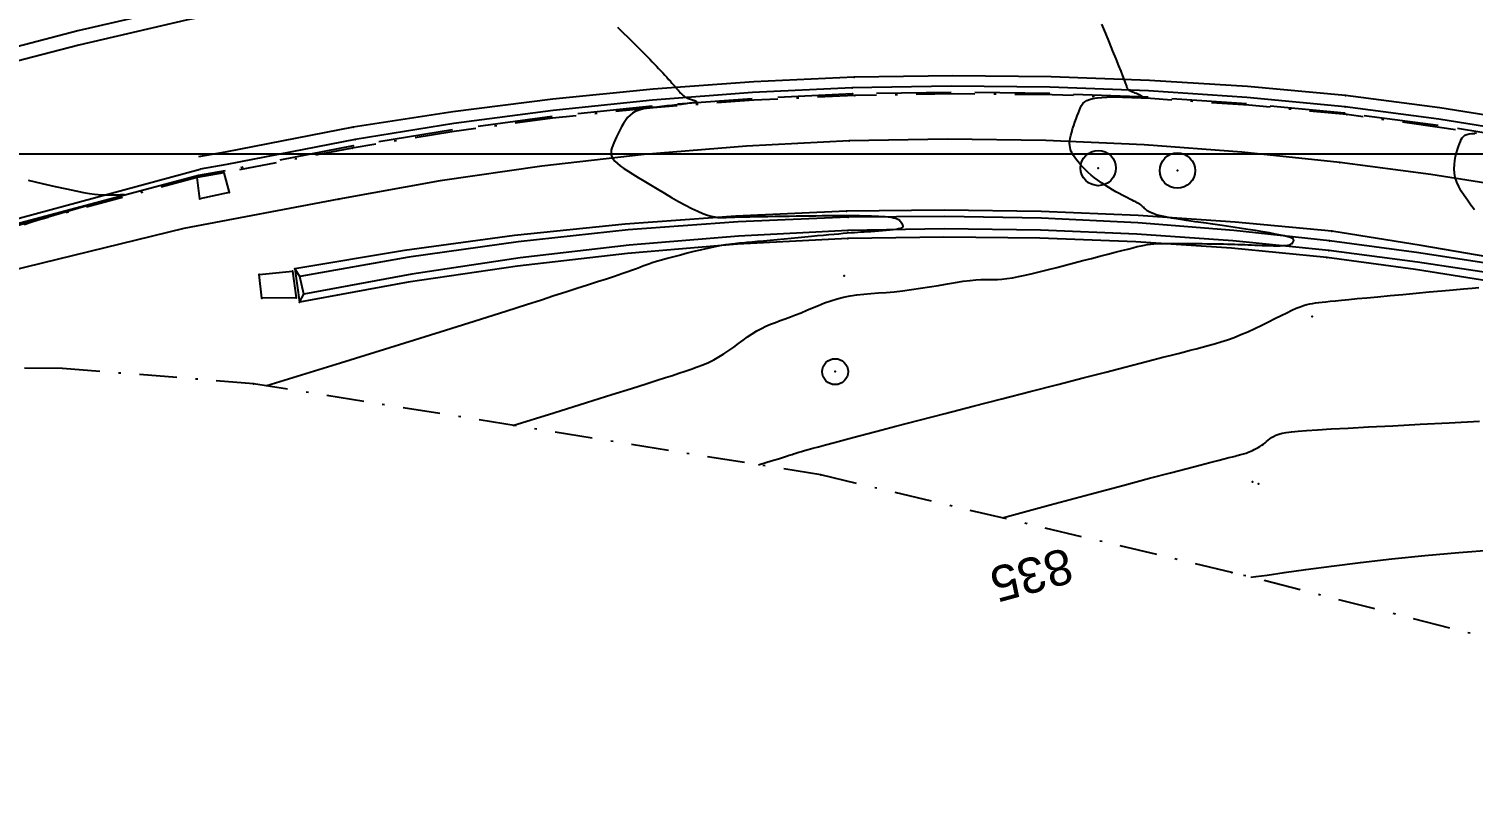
# Model space of a CAD drawing. Header units: metres. Extents: x 820373 to 834957, y 7564678 to 7566875.
# Drawn here: x 821429.3 to 821490.6, y 7564872.4 to 7564905.3 of the extents above; entities that cross this region are included whole.
import ezdxf
from ezdxf.enums import TextEntityAlignment as Align

# ---------------------------------------------------------------- set-up
doc = ezdxf.new("R2010")
doc.units = ezdxf.units.M
doc.linetypes.add('XREF_TOP$0$DASHDOT', pattern=[25.4, 12.7, -6.35, 0, -6.35])
for name, color, linetype in [('P-MALHA-IMPAR', 1, 'Continuous'), ('XREF_TOP$0$T-HD-VALETA_SARJETA', 132, 'Continuous'), ('XREF_TOP$0$T-HM-COTA', 252, 'Continuous'), ('XREF_TOP$0$T-HM-CURVA_INTERMEDIÁRIA', 252, 'Continuous'), ('XREF_TOP$0$T-HM-CURVA_MESTRA', 23, 'Continuous'), ('XREF_TOP$0$T-IU-BOCA_DE_LOBO', 23, 'Continuous'), ('XREF_TOP$0$T-IU-CAIXA', 23, 'Continuous'), ('XREF_TOP$0$T-SI-FAIXA', 23, 'Continuous'), ('XREF_TOP$0$T-SI-PLACA', 252, 'Continuous'), ('XREF_TOP$0$T-SV-CALÇAMENTO', 23, 'Continuous'), ('XREF_TOP$0$T-SV-GUIA', 23, 'XREF_TOP$0$DASHDOT'), ('XREF_TOP$0$T-SV-GUIA_PÉ', 23, 'XREF_TOP$0$DASHDOT'), ('XREF_TOP$0$T-SV-PÉ_GUIA', 23, 'XREF_TOP$0$DASHDOT'), ('XREF_TOP$0$T-SV-RUA_PAVIMENTADA', 23, 'Continuous')]:
    doc.layers.add(name, color=color, linetype=linetype)
doc.styles.add('XREF_TOP$0$ROMANS', font='arial.ttf', dxfattribs={"height": 1.5})

# ---------------------------------------------------------------- blocks, each defined once
blk = doc.blocks.new('MALHA-IMPAR')
at = {"layer": 'P-MALHA-IMPAR'}
blk.add_line((821240.21, 7564900), (821935.457, 7564900), dxfattribs=at)
blk = doc.blocks.new('XREF_TOP$0$PONTO')
at = {"layer": 'XREF_TOP$0$T-HM-COTA'}
blk.add_point((0, 0), dxfattribs=at)
blk = doc.blocks.new('XREF_TOP$0$PLACA 01')
blk.add_circle((0, 0), 0.75)
at = {"style": 'XREF_TOP$0$ROMANS'}
blk.add_attdef('PL', text='', height=1.5, dxfattribs=at).set_placement((1.5, 0), align=Align.MIDDLE_LEFT)
blk = doc.blocks.new('XREF_TOP')
at = {"layer": 'XREF_TOP$0$T-HD-VALETA_SARJETA'}
for points in [[(821485.16, 7564901.997, 833.569), (821480.99, 7564902.391, 833.304), (821476.809, 7564902.667, 833.05), (821472.622, 7564902.826, 832.807), (821468.432, 7564902.867, 832.574), (821464.234, 7564902.796, 832.351), (821459.996, 7564902.592, 832.138), (821455.758, 7564902.274, 831.934), (821451.531, 7564901.835, 831.742), (821447.317, 7564901.276, 831.561), (821443.12, 7564900.597, 831.39)], [(821524.625, 7564891.765, 836.162), (821520.753, 7564893.289, 835.898), (821516.84, 7564894.706, 835.634), (821512.89, 7564896.015, 835.37), (821508.906, 7564897.215, 835.107), (821504.89, 7564898.305, 834.89), (821500.986, 7564899.252, 834.588), (821497.058, 7564900.096, 834.333), (821493.109, 7564900.835, 834.078), (821489.142, 7564901.469, 833.824), (821485.16, 7564901.997, 833.569)], [(821443.12, 7564900.597, 831.39), (821437.682, 7564899.539, 831.144), (821436.542, 7564899.341, 831.111)], [(821424.397, 7564896.069, 830.774), (821436.542, 7564899.341, 831.111)], [(821484.6, 7564896.71, 833.494), (821480.495, 7564897.1, 833.219), (821476.379, 7564897.379, 832.959), (821472.257, 7564897.547, 832.716), (821468.131, 7564897.605, 832.488), (821463.992, 7564897.567, 832.274), (821459.291, 7564897.354, 832.055), (821454.586, 7564897.012, 831.854), (821449.893, 7564896.526, 831.673), (821445.217, 7564895.896, 831.514), (821440.561, 7564895.122, 831.375)], [(821484.504, 7564896.306, 833.098), (821480.434, 7564896.744, 832.829), (821476.353, 7564897.062, 832.574), (821472.263, 7564897.262, 832.332), (821468.168, 7564897.343, 832.104), (821464.062, 7564897.315, 831.888), (821459.387, 7564897.114, 831.661), (821454.711, 7564896.767, 831.45), (821450.048, 7564896.265, 831.257), (821445.403, 7564895.608, 831.081), (821440.783, 7564894.796, 830.924)], [(821484.465, 7564895.896, 833.11), (821480.398, 7564896.304, 832.832), (821476.319, 7564896.592, 832.569), (821472.233, 7564896.759, 832.321), (821468.142, 7564896.807, 832.089), (821464.04, 7564896.747, 831.869), (821459.402, 7564896.504, 831.642), (821454.763, 7564896.12, 831.433), (821450.138, 7564895.58, 831.244), (821445.533, 7564894.885, 831.074), (821440.953, 7564894.037, 830.924)], [(821522.726, 7564887.815, 836.027), (821518.911, 7564889.001, 835.769), (821515.077, 7564890.125, 835.511), (821511.225, 7564891.185, 835.252), (821507.356, 7564892.182, 834.994), (821503.471, 7564893.116, 834.747), (821499.72, 7564893.954, 834.488), (821495.957, 7564894.732, 834.239), (821492.182, 7564895.451, 833.991), (821488.396, 7564896.11, 833.742), (821484.6, 7564896.71, 833.494)], [(821484.389, 7564895.597, 833.489), (821480.336, 7564895.987, 833.215), (821476.272, 7564896.261, 832.957), (821472.201, 7564896.419, 832.713), (821468.126, 7564896.461, 832.484), (821464.04, 7564896.4, 832.268), (821459.365, 7564896.156, 832.043), (821454.688, 7564895.773, 831.836), (821450.025, 7564895.235, 831.648), (821445.381, 7564894.545, 831.481), (821440.762, 7564893.702, 831.333)], [(821522.524, 7564887.56, 835.662), (821518.725, 7564888.808, 835.4), (821514.9, 7564889.977, 835.137), (821511.052, 7564891.066, 834.875), (821507.182, 7564892.075, 834.612), (821503.292, 7564893.003, 834.351), (821499.562, 7564893.813, 834.1), (821495.817, 7564894.548, 833.849), (821492.058, 7564895.209, 833.599), (821488.286, 7564895.795, 833.348), (821484.504, 7564896.306, 833.098)], [(821521.894, 7564886.889, 835.99), (821518.172, 7564888.125, 835.736), (821514.424, 7564889.283, 835.481), (821510.653, 7564890.362, 835.227), (821506.861, 7564891.362, 834.973), (821503.048, 7564892.282, 834.725), (821499.345, 7564893.096, 834.472), (821495.625, 7564893.834, 834.227), (821491.892, 7564894.498, 833.981), (821488.146, 7564895.085, 833.735), (821484.389, 7564895.597, 833.489)], [(821522.361, 7564887.148, 835.644), (821518.577, 7564888.418, 835.384), (821514.767, 7564889.604, 835.125), (821510.931, 7564890.705, 834.865), (821507.071, 7564891.721, 834.606), (821503.19, 7564892.652, 834.359), (821499.474, 7564893.458, 834.099), (821495.742, 7564894.186, 833.852), (821491.995, 7564894.835, 833.605), (821488.236, 7564895.405, 833.357), (821484.465, 7564895.896, 833.11)]]:
    blk.add_polyline3d(points, dxfattribs=at)
blk.add_polyline3d([(821440.762, 7564893.702, 831.333), (821440.953, 7564894.037, 830.924), (821440.783, 7564894.796, 830.924), (821440.561, 7564895.122, 831.375)], close=True, dxfattribs=at)
at = {"layer": 'XREF_TOP$0$T-HM-CURVA_INTERMEDIÁRIA', "flags": 128}
for points in [[(821429.242, 7564898.877), (821429.841, 7564898.737), (821430.39, 7564898.611), (821430.87, 7564898.505), (821431.269, 7564898.423), (821431.591, 7564898.361), (821431.849, 7564898.317), (821432.051, 7564898.288), (821432.209, 7564898.271), (821432.332, 7564898.262), (821432.431, 7564898.259), (821432.518, 7564898.259), (821432.599, 7564898.258), (821432.678, 7564898.258), (821432.755, 7564898.257), (821432.83, 7564898.256), (821432.902, 7564898.256), (821432.974, 7564898.257), (821433.044, 7564898.259), (821433.113, 7564898.262), (821433.18, 7564898.266), (821433.241, 7564898.271), (821433.289, 7564898.273), (821433.319, 7564898.272), (821433.324, 7564898.265), (821433.298, 7564898.251), (821433.236, 7564898.227), (821433.131, 7564898.193), (821432.98, 7564898.146), (821432.785, 7564898.089), (821432.553, 7564898.021), (821432.288, 7564897.944), (821431.996, 7564897.861), (821431.683, 7564897.772), (821431.354, 7564897.679), (821431.014, 7564897.583), (821430.669, 7564897.485), (821430.325, 7564897.386), (821429.986, 7564897.287), (821429.66, 7564897.188), (821429.351, 7564897.089), (821429.065, 7564896.99)], [(821454.269, 7564905.375), (821454.498, 7564905.148), (821454.714, 7564904.932), (821454.914, 7564904.732), (821455.095, 7564904.551), (821455.255, 7564904.39), (821455.396, 7564904.248), (821455.521, 7564904.122), (821455.633, 7564904.009), (821455.734, 7564903.906), (821455.828, 7564903.808), (821455.917, 7564903.715), (821456.005, 7564903.622), (821456.094, 7564903.527), (821456.183, 7564903.431), (821456.271, 7564903.335), (821456.355, 7564903.243), (821456.435, 7564903.155), (821456.509, 7564903.073), (821456.575, 7564902.998), (821456.633, 7564902.934), (821456.68, 7564902.88), (821456.718, 7564902.836), (821456.75, 7564902.8), (821456.776, 7564902.769), (821456.798, 7564902.743), (821456.819, 7564902.719), (821456.84, 7564902.694), (821456.862, 7564902.669), (821456.888, 7564902.64), (821456.916, 7564902.609), (821456.947, 7564902.576), (821456.981, 7564902.542), (821457.016, 7564902.508), (821457.052, 7564902.476), (821457.09, 7564902.446), (821457.128, 7564902.418), (821457.166, 7564902.395), (821457.204, 7564902.374), (821457.243, 7564902.357), (821457.283, 7564902.341), (821457.323, 7564902.328), (821457.365, 7564902.315), (821457.409, 7564902.303), (821457.454, 7564902.29), (821457.5, 7564902.277), (821457.544, 7564902.264), (821457.578, 7564902.249), (821457.599, 7564902.234), (821457.602, 7564902.217), (821457.58, 7564902.2), (821457.529, 7564902.181), (821457.443, 7564902.161), (821457.32, 7564902.14), (821457.164, 7564902.119), (821456.983, 7564902.096), (821456.783, 7564902.073), (821456.571, 7564902.05), (821456.356, 7564902.027), (821456.142, 7564902.005), (821455.939, 7564901.983), (821455.751, 7564901.962), (821455.578, 7564901.94), (821455.419, 7564901.914), (821455.274, 7564901.882), (821455.14, 7564901.84), (821455.016, 7564901.787), (821454.902, 7564901.719), (821454.796, 7564901.635), (821454.696, 7564901.533), (821454.602, 7564901.415), (821454.515, 7564901.285), (821454.434, 7564901.147), (821454.358, 7564901.005), (821454.288, 7564900.862), (821454.223, 7564900.722), (821454.164, 7564900.589), (821454.109, 7564900.467), (821454.062, 7564900.353), (821454.025, 7564900.246), (821454.001, 7564900.146), (821453.991, 7564900.05), (821454, 7564899.958), (821454.028, 7564899.866), (821454.08, 7564899.775), (821454.156, 7564899.682), (821454.258, 7564899.585), (821454.384, 7564899.484), (821454.536, 7564899.376), (821454.712, 7564899.26), (821454.914, 7564899.134), (821455.139, 7564898.996), (821455.39, 7564898.845), (821455.663, 7564898.681), (821455.954, 7564898.506), (821456.255, 7564898.328), (821456.56, 7564898.15), (821456.861, 7564897.979), (821457.152, 7564897.82), (821457.425, 7564897.678), (821457.674, 7564897.558), (821457.893, 7564897.465), (821458.083, 7564897.396), (821458.248, 7564897.348), (821458.391, 7564897.317), (821458.515, 7564897.301), (821458.623, 7564897.294), (821458.718, 7564897.294), (821458.803, 7564897.297), (821458.881, 7564897.301), (821458.958, 7564897.304), (821459.038, 7564897.308), (821459.127, 7564897.311), (821459.23, 7564897.314), (821459.351, 7564897.317), (821459.497, 7564897.321), (821459.671, 7564897.324), (821459.879, 7564897.329), (821460.115, 7564897.333), (821460.376, 7564897.338), (821460.654, 7564897.343), (821460.946, 7564897.347), (821461.246, 7564897.352), (821461.548, 7564897.357), (821461.847, 7564897.361), (821462.139, 7564897.365), (821462.421, 7564897.369), (821462.691, 7564897.372), (821462.949, 7564897.375), (821463.193, 7564897.377), (821463.42, 7564897.379), (821463.63, 7564897.38), (821463.82, 7564897.381), (821463.991, 7564897.381), (821464.145, 7564897.38), (821464.285, 7564897.379), (821464.416, 7564897.377), (821464.541, 7564897.375), (821464.664, 7564897.372), (821464.789, 7564897.369), (821464.919, 7564897.366), (821465.057, 7564897.362), (821465.201, 7564897.357), (821465.347, 7564897.351), (821465.492, 7564897.343), (821465.631, 7564897.334), (821465.763, 7564897.321), (821465.882, 7564897.306), (821465.986, 7564897.286), (821466.071, 7564897.263), (821466.141, 7564897.237), (821466.195, 7564897.208), (821466.238, 7564897.176), (821466.272, 7564897.143), (821466.298, 7564897.109), (821466.319, 7564897.074), (821466.338, 7564897.04), (821466.356, 7564897.006), (821466.371, 7564896.973), (821466.379, 7564896.941), (821466.377, 7564896.911), (821466.361, 7564896.883), (821466.328, 7564896.856), (821466.275, 7564896.831), (821466.199, 7564896.808), (821466.097, 7564896.788), (821465.973, 7564896.769), (821465.831, 7564896.753), (821465.677, 7564896.738), (821465.515, 7564896.725), (821465.349, 7564896.714), (821465.186, 7564896.703), (821465.028, 7564896.693), (821464.88, 7564896.684), (821464.739, 7564896.676), (821464.603, 7564896.667), (821464.467, 7564896.658), (821464.327, 7564896.648), (821464.181, 7564896.637), (821464.024, 7564896.625), (821463.854, 7564896.611), (821463.667, 7564896.594), (821463.463, 7564896.576), (821463.243, 7564896.556), (821463.009, 7564896.535), (821462.76, 7564896.512), (821462.498, 7564896.487), (821462.223, 7564896.461), (821461.937, 7564896.434), (821461.64, 7564896.406), (821461.339, 7564896.378), (821461.039, 7564896.35), (821460.746, 7564896.322), (821460.465, 7564896.296), (821460.204, 7564896.271), (821459.967, 7564896.249), (821459.761, 7564896.229), (821459.591, 7564896.212), (821459.451, 7564896.199), (821459.339, 7564896.187), (821459.247, 7564896.178), (821459.171, 7564896.169), (821459.106, 7564896.162), (821459.046, 7564896.155), (821458.987, 7564896.148), (821458.923, 7564896.14), (821458.85, 7564896.13), (821458.765, 7564896.118), (821458.663, 7564896.101), (821458.54, 7564896.078), (821458.394, 7564896.049), (821458.219, 7564896.012), (821458.013, 7564895.966), (821457.773, 7564895.909), (821457.507, 7564895.845), (821457.225, 7564895.775), (821456.937, 7564895.702), (821456.652, 7564895.628), (821456.38, 7564895.555), (821456.131, 7564895.486), (821455.914, 7564895.423), (821455.737, 7564895.368), (821455.59, 7564895.319), (821455.462, 7564895.272), (821455.342, 7564895.226), (821455.217, 7564895.176), (821455.077, 7564895.122), (821454.908, 7564895.059), (821454.701, 7564894.984), (821454.445, 7564894.897), (821454.142, 7564894.796), (821453.796, 7564894.683), (821453.411, 7564894.558), (821452.992, 7564894.423), (821452.542, 7564894.279), (821452.066, 7564894.126), (821451.567, 7564893.965), (821451.035, 7564893.793), (821450.396, 7564893.587), (821449.562, 7564893.32), (821448.445, 7564892.967), (821446.956, 7564892.501), (821445.008, 7564891.894), (821442.51, 7564891.12), (821439.377, 7564890.152)], [(821449.814, 7564888.475), (821451.557, 7564889.013), (821452.946, 7564889.443), (821454.03, 7564889.781), (821454.858, 7564890.04), (821455.479, 7564890.237), (821455.943, 7564890.385), (821456.298, 7564890.499), (821456.594, 7564890.595), (821456.872, 7564890.685), (821457.14, 7564890.773), (821457.399, 7564890.862), (821457.649, 7564890.952), (821457.891, 7564891.047), (821458.125, 7564891.148), (821458.352, 7564891.258), (821458.572, 7564891.378), (821458.785, 7564891.51), (821458.994, 7564891.65), (821459.198, 7564891.796), (821459.398, 7564891.944), (821459.595, 7564892.09), (821459.79, 7564892.231), (821459.984, 7564892.364), (821460.178, 7564892.484), (821460.373, 7564892.589), (821460.569, 7564892.682), (821460.767, 7564892.766), (821460.969, 7564892.844), (821461.175, 7564892.919), (821461.387, 7564892.994), (821461.604, 7564893.073), (821461.828, 7564893.159), (821462.06, 7564893.254), (821462.299, 7564893.356), (821462.546, 7564893.461), (821462.798, 7564893.566), (821463.057, 7564893.667), (821463.322, 7564893.762), (821463.592, 7564893.847), (821463.867, 7564893.917), (821464.146, 7564893.972), (821464.432, 7564894.013), (821464.726, 7564894.045), (821465.029, 7564894.071), (821465.344, 7564894.094), (821465.671, 7564894.118), (821466.013, 7564894.147), (821466.371, 7564894.184), (821466.746, 7564894.233), (821467.131, 7564894.289), (821467.519, 7564894.352), (821467.902, 7564894.416), (821468.273, 7564894.478), (821468.624, 7564894.536), (821468.947, 7564894.586), (821469.235, 7564894.623), (821469.483, 7564894.647), (821469.698, 7564894.659), (821469.888, 7564894.664), (821470.063, 7564894.665), (821470.232, 7564894.665), (821470.404, 7564894.67), (821470.589, 7564894.681), (821470.795, 7564894.703), (821471.031, 7564894.74), (821471.294, 7564894.789), (821471.582, 7564894.85), (821471.891, 7564894.921), (821472.22, 7564895), (821472.563, 7564895.086), (821472.919, 7564895.177), (821473.284, 7564895.271), (821473.655, 7564895.367), (821474.027, 7564895.463), (821474.392, 7564895.557), (821474.747, 7564895.649), (821475.085, 7564895.737), (821475.4, 7564895.818), (821475.687, 7564895.892), (821475.939, 7564895.957), (821476.154, 7564896.012), (821476.337, 7564896.058), (821476.495, 7564896.095), (821476.637, 7564896.125), (821476.77, 7564896.148), (821476.903, 7564896.165), (821477.042, 7564896.178), (821477.197, 7564896.186), (821477.372, 7564896.193), (821477.566, 7564896.196), (821477.774, 7564896.198), (821477.992, 7564896.198), (821478.217, 7564896.197), (821478.443, 7564896.195), (821478.668, 7564896.192), (821478.886, 7564896.189), (821479.094, 7564896.186), (821479.293, 7564896.183), (821479.482, 7564896.18), (821479.663, 7564896.176), (821479.836, 7564896.173), (821480.003, 7564896.17), (821480.162, 7564896.166), (821480.316, 7564896.162), (821480.465, 7564896.158), (821480.611, 7564896.153), (821480.754, 7564896.148), (821480.896, 7564896.143), (821481.038, 7564896.138), (821481.183, 7564896.132), (821481.331, 7564896.126), (821481.483, 7564896.119), (821481.641, 7564896.112), (821481.802, 7564896.106), (821481.962, 7564896.1), (821482.118, 7564896.096), (821482.267, 7564896.095), (821482.406, 7564896.096), (821482.531, 7564896.101), (821482.639, 7564896.11), (821482.727, 7564896.123), (821482.798, 7564896.141), (821482.852, 7564896.162), (821482.894, 7564896.186), (821482.924, 7564896.211), (821482.946, 7564896.238), (821482.962, 7564896.265), (821482.973, 7564896.291), (821482.982, 7564896.316), (821482.984, 7564896.34), (821482.975, 7564896.364), (821482.949, 7564896.389), (821482.903, 7564896.416), (821482.83, 7564896.444), (821482.727, 7564896.476), (821482.588, 7564896.511), (821482.411, 7564896.55), (821482.196, 7564896.593), (821481.947, 7564896.64), (821481.668, 7564896.688), (821481.362, 7564896.739), (821481.032, 7564896.792), (821480.682, 7564896.846), (821480.315, 7564896.9), (821479.934, 7564896.954), (821479.548, 7564897.008), (821479.163, 7564897.062), (821478.788, 7564897.115), (821478.429, 7564897.168), (821478.096, 7564897.22), (821477.794, 7564897.27), (821477.533, 7564897.319), (821477.317, 7564897.367), (821477.143, 7564897.413), (821477.005, 7564897.458), (821476.898, 7564897.501), (821476.817, 7564897.543), (821476.755, 7564897.583), (821476.707, 7564897.622), (821476.667, 7564897.658), (821476.63, 7564897.694), (821476.595, 7564897.728), (821476.56, 7564897.761), (821476.523, 7564897.793), (821476.483, 7564897.825), (821476.439, 7564897.857), (821476.39, 7564897.89), (821476.333, 7564897.923), (821476.269, 7564897.958), (821476.195, 7564897.994), (821476.113, 7564898.034), (821476.022, 7564898.078), (821475.922, 7564898.126), (821475.813, 7564898.181), (821475.693, 7564898.242), (821475.564, 7564898.311), (821475.425, 7564898.389), (821475.279, 7564898.474), (821475.127, 7564898.566), (821474.973, 7564898.664), (821474.819, 7564898.767), (821474.668, 7564898.873), (821474.522, 7564898.982), (821474.383, 7564899.092), (821474.255, 7564899.204), (821474.136, 7564899.315), (821474.027, 7564899.425), (821473.929, 7564899.533), (821473.839, 7564899.639), (821473.76, 7564899.741), (821473.69, 7564899.839), (821473.629, 7564899.931), (821473.578, 7564900.018), (821473.535, 7564900.101), (821473.503, 7564900.183), (821473.48, 7564900.266), (821473.467, 7564900.353), (821473.463, 7564900.445), (821473.47, 7564900.545), (821473.487, 7564900.656), (821473.514, 7564900.779), (821473.55, 7564900.912), (821473.592, 7564901.051), (821473.639, 7564901.193), (821473.689, 7564901.336), (821473.74, 7564901.477), (821473.79, 7564901.612), (821473.837, 7564901.738), (821473.881, 7564901.852), (821473.924, 7564901.955), (821473.973, 7564902.046), (821474.031, 7564902.127), (821474.103, 7564902.196), (821474.195, 7564902.255), (821474.31, 7564902.304), (821474.454, 7564902.343), (821474.629, 7564902.372), (821474.829, 7564902.393), (821475.046, 7564902.407), (821475.272, 7564902.414), (821475.497, 7564902.418), (821475.715, 7564902.418), (821475.915, 7564902.416), (821476.091, 7564902.413), (821476.236, 7564902.41), (821476.349, 7564902.409), (821476.435, 7564902.409), (821476.495, 7564902.411), (821476.533, 7564902.415), (821476.549, 7564902.422), (821476.548, 7564902.431), (821476.532, 7564902.445), (821476.502, 7564902.461), (821476.463, 7564902.481), (821476.415, 7564902.503), (821476.363, 7564902.527), (821476.307, 7564902.55), (821476.252, 7564902.574), (821476.198, 7564902.596), (821476.15, 7564902.616), (821476.108, 7564902.633), (821476.073, 7564902.647), (821476.044, 7564902.66), (821476.02, 7564902.671), (821476, 7564902.68), (821475.984, 7564902.689), (821475.971, 7564902.698), (821475.96, 7564902.707), (821475.951, 7564902.717), (821475.943, 7564902.728), (821475.936, 7564902.74), (821475.929, 7564902.755), (821475.922, 7564902.771), (821475.914, 7564902.791), (821475.907, 7564902.814), (821475.898, 7564902.84), (821475.887, 7564902.871), (821475.872, 7564902.913), (821475.851, 7564902.972), (821475.82, 7564903.053), (821475.778, 7564903.164), (821475.721, 7564903.311), (821475.646, 7564903.499), (821475.552, 7564903.736), (821475.437, 7564904.025), (821475.302, 7564904.357), (821475.154, 7564904.721), (821474.995, 7564905.105), (821474.829, 7564905.498)], [(821460.251, 7564886.797), (821460.603, 7564886.906), (821460.884, 7564886.993), (821461.103, 7564887.061), (821461.27, 7564887.114), (821461.395, 7564887.153), (821461.489, 7564887.183), (821461.561, 7564887.206), (821461.62, 7564887.226), (821461.677, 7564887.244), (821461.736, 7564887.262), (821461.801, 7564887.283), (821461.877, 7564887.306), (821461.967, 7564887.332), (821462.076, 7564887.364), (821462.207, 7564887.402), (821462.366, 7564887.447), (821462.558, 7564887.502), (821462.797, 7564887.568), (821463.097, 7564887.651), (821463.476, 7564887.753), (821463.948, 7564887.88), (821464.529, 7564888.034), (821465.235, 7564888.219), (821466.08, 7564888.44), (821467.072, 7564888.697), (821468.179, 7564888.983), (821469.362, 7564889.288), (821470.579, 7564889.602), (821471.792, 7564889.914), (821472.959, 7564890.214), (821474.042, 7564890.492), (821474.999, 7564890.737), (821475.801, 7564890.944), (821476.458, 7564891.113), (821476.994, 7564891.25), (821477.428, 7564891.362), (821477.783, 7564891.453), (821478.079, 7564891.529), (821478.34, 7564891.596), (821478.584, 7564891.658), (821478.832, 7564891.721), (821479.086, 7564891.786), (821479.346, 7564891.856), (821479.613, 7564891.932), (821479.885, 7564892.015), (821480.163, 7564892.107), (821480.447, 7564892.209), (821480.737, 7564892.323), (821481.031, 7564892.45), (821481.327, 7564892.585), (821481.621, 7564892.726), (821481.907, 7564892.867), (821482.182, 7564893.005), (821482.441, 7564893.136), (821482.681, 7564893.255), (821482.896, 7564893.358), (821483.085, 7564893.442), (821483.251, 7564893.508), (821483.398, 7564893.56), (821483.533, 7564893.599), (821483.659, 7564893.629), (821483.782, 7564893.651), (821483.907, 7564893.669), (821484.039, 7564893.686), (821484.183, 7564893.702), (821484.345, 7564893.72), (821484.533, 7564893.74), (821484.752, 7564893.763), (821485.01, 7564893.788), (821485.312, 7564893.818), (821485.666, 7564893.852), (821486.078, 7564893.89), (821486.55, 7564893.935), (821487.069, 7564893.983), (821487.618, 7564894.033), (821488.179, 7564894.084), (821488.734, 7564894.135), (821489.266, 7564894.183), (821489.756, 7564894.226), (821490.189, 7564894.264), (821490.55, 7564894.295), (821490.844, 7564894.319)], [(821490.661, 7564897.615), (821490.503, 7564897.821), (821490.353, 7564898.023), (821490.215, 7564898.221), (821490.092, 7564898.416), (821489.986, 7564898.608), (821489.901, 7564898.799), (821489.841, 7564898.988), (821489.805, 7564899.175), (821489.793, 7564899.36), (821489.8, 7564899.54), (821489.822, 7564899.713), (821489.855, 7564899.879), (821489.895, 7564900.034), (821489.937, 7564900.177), (821489.979, 7564900.307), (821490.018, 7564900.421), (821490.054, 7564900.52), (821490.092, 7564900.606), (821490.135, 7564900.677), (821490.187, 7564900.736), (821490.25, 7564900.782), (821490.328, 7564900.816), (821490.424, 7564900.839), (821490.541, 7564900.852), (821490.675, 7564900.855)], [(821481.159, 7564882.03), (821481.373, 7564882.055), (821481.855, 7564882.123), (821482.572, 7564882.225), (821483.491, 7564882.353), (821484.581, 7564882.498), (821485.808, 7564882.652), (821487.14, 7564882.805), (821488.544, 7564882.95), (821489.99, 7564883.079), (821491.451, 7564883.191)]]:
    blk.add_lwpolyline(points, dxfattribs=at)
at = {"layer": 'XREF_TOP$0$T-HM-CURVA_MESTRA', "flags": 128}
blk.add_lwpolyline([(821470.612, 7564884.544), (821472.644, 7564885.097), (821474.338, 7564885.555), (821475.728, 7564885.928), (821476.853, 7564886.228), (821477.748, 7564886.464), (821478.449, 7564886.648), (821478.995, 7564886.789), (821479.421, 7564886.899), (821479.759, 7564886.985), (821480.024, 7564887.054), (821480.227, 7564887.106), (821480.379, 7564887.145), (821480.49, 7564887.173), (821480.57, 7564887.194), (821480.631, 7564887.209), (821480.682, 7564887.222), (821480.733, 7564887.235), (821480.785, 7564887.249), (821480.84, 7564887.264), (821480.897, 7564887.281), (821480.956, 7564887.3), (821481.019, 7564887.322), (821481.085, 7564887.347), (821481.155, 7564887.376), (821481.229, 7564887.41), (821481.306, 7564887.447), (821481.384, 7564887.488), (821481.463, 7564887.533), (821481.542, 7564887.58), (821481.619, 7564887.63), (821481.693, 7564887.682), (821481.764, 7564887.736), (821481.83, 7564887.791), (821481.895, 7564887.846), (821481.963, 7564887.902), (821482.038, 7564887.956), (821482.124, 7564888.007), (821482.225, 7564888.056), (821482.345, 7564888.101), (821482.488, 7564888.14), (821482.661, 7564888.174), (821482.88, 7564888.205), (821483.161, 7564888.233), (821483.525, 7564888.26), (821483.987, 7564888.29), (821484.568, 7564888.323), (821485.284, 7564888.361), (821486.154, 7564888.406), (821487.185, 7564888.46), (821488.343, 7564888.522), (821489.583, 7564888.588), (821490.861, 7564888.658)], dxfattribs=at)
at = {"layer": 'XREF_TOP$0$T-IU-BOCA_DE_LOBO'}
blk.add_polyline3d([(821437.555, 7564899.184, 831.261), (821437.769, 7564898.36, 831.298), (821436.528, 7564898.082, 831.265), (821436.415, 7564898.986, 831.228)], dxfattribs=at)
at = {"layer": 'XREF_TOP$0$T-IU-CAIXA'}
blk.add_polyline3d([(821440.623, 7564893.884, 831.356), (821439.159, 7564893.866, 831.451), (821439.044, 7564894.873, 831.413), (821440.469, 7564895.023, 831.355)], close=True, dxfattribs=at)
blk.add_circle((821463.506, 7564890.753, 833.708), 0.55, dxfattribs=at)
at = {"layer": 'XREF_TOP$0$T-SI-FAIXA'}
for points in [[(821445.16, 7564907.438, 831.754), (821440.545, 7564906.614, 831.604), (821435.952, 7564905.671, 831.461), (821431.386, 7564904.608, 831.325), (821426.848, 7564903.426, 831.196), (821422.34, 7564902.128, 831.074), (821417.975, 7564900.744, 830.962), (821413.643, 7564899.25, 830.856), (821409.35, 7564897.646, 830.757), (821405.1, 7564895.934, 830.665), (821400.895, 7564894.114, 830.58)], [(821579.515, 7564872.404, 839.313), (821563.374, 7564878.318, 838.443), (821543.592, 7564885.505, 837.211), (821524.726, 7564892.313, 836.186), (821520.863, 7564893.818, 835.916), (821516.96, 7564895.219, 835.648), (821513.021, 7564896.513, 835.381), (821509.048, 7564897.7, 835.115), (821505.043, 7564898.78, 834.851), (821501.113, 7564899.728, 834.595), (821497.157, 7564900.572, 834.34), (821493.181, 7564901.311, 834.086), (821489.187, 7564901.945, 833.833), (821485.177, 7564902.474, 833.582), (821481.019, 7564902.849, 833.316), (821476.853, 7564903.114, 833.062), (821472.68, 7564903.266, 832.819), (821468.503, 7564903.307, 832.588), (821464.319, 7564903.244, 832.367), (821460.052, 7564903.048, 832.155), (821455.783, 7564902.743, 831.955), (821451.524, 7564902.321, 831.766), (821447.277, 7564901.783, 831.59), (821443.046, 7564901.128, 831.426)], [(821443.046, 7564901.128, 831.426), (821437.608, 7564900.07, 831.18), (821436.468, 7564899.872, 831.147)]]:
    blk.add_polyline3d(points, dxfattribs=at)
at = {"layer": 'XREF_TOP$0$T-SV-CALÇAMENTO'}
for points in [[(821484.93, 7564899.634, 833.704), (821480.782, 7564900.07, 833.441), (821476.622, 7564900.378, 833.188), (821472.454, 7564900.559, 832.947), (821468.282, 7564900.613, 832.716), (821464.102, 7564900.545, 832.495), (821459.747, 7564900.325, 832.277), (821455.394, 7564899.972, 832.071), (821451.053, 7564899.479, 831.876), (821446.73, 7564898.848, 831.694), (821442.429, 7564898.079, 831.523)], [(821523.419, 7564889.84, 836.23), (821519.628, 7564891.29, 835.973), (821515.8, 7564892.64, 835.715), (821511.938, 7564893.889, 835.458), (821508.045, 7564895.035, 835.2), (821504.122, 7564896.078, 834.965), (821500.322, 7564896.984, 834.695), (821496.501, 7564897.793, 834.447), (821492.66, 7564898.504, 834.2), (821488.802, 7564899.118, 833.952), (821484.93, 7564899.634, 833.704)], [(821442.429, 7564898.079, 831.523), (821435.851, 7564896.823, 831.244)], [(821435.851, 7564896.823, 831.244), (821423.753, 7564893.876, 830.912), (821416.774, 7564890.994, 830.741), (821416.07, 7564892.424, 830.695)]]:
    blk.add_polyline3d(points, dxfattribs=at)
at = {"layer": 'XREF_TOP$0$T-SV-GUIA', "ltscale": 0.125}
for p, q in [((821460.059, 7564902.272, 832.251), (821455.773, 7564901.95, 832.047)), ((821464.344, 7564902.477, 832.465), (821460.059, 7564902.272, 832.251)), ((821468.535, 7564902.544, 832.687), (821464.344, 7564902.477, 832.465)), ((821472.719, 7564902.5, 832.92), (821468.535, 7564902.544, 832.687)), ((821476.899, 7564902.338, 833.163), (821472.719, 7564902.5, 832.92)), ((821481.072, 7564902.058, 833.418), (821476.899, 7564902.338, 833.163)), ((821455.773, 7564901.95, 832.047), (821451.498, 7564901.504, 831.855)), ((821485.235, 7564901.661, 833.684), (821481.072, 7564902.058, 833.418)), ((821489.168, 7564901.119, 833.934), (821485.235, 7564901.661, 833.684)), ((821451.498, 7564901.504, 831.855), (821447.236, 7564900.934, 831.675)), ((821493.086, 7564900.48, 834.185), (821489.168, 7564901.119, 833.934)), ((821447.236, 7564900.934, 831.675), (821442.993, 7564900.242, 831.507)), ((821442.993, 7564900.242, 831.507), (821437.555, 7564899.184, 831.261)), ((821437.555, 7564899.184, 831.261), (821436.415, 7564898.986, 831.228)), ((821436.415, 7564898.986, 831.228), (821424.386, 7564895.767, 830.896)), ((821430.679, 7564890.885, 831.431), (821422.812, 7564890.953, 830.915)), ((821438.813, 7564890.243, 831.946), (821430.679, 7564890.885, 831.431)), ((821462.892, 7564886.373, 834.253), (821438.813, 7564890.243, 831.946)), ((821480.347, 7564882.238, 835.942), (821462.892, 7564886.373, 834.253)), ((821499.122, 7564877.439, 837.283), (821480.347, 7564882.238, 835.942))]:
    blk.add_line(p, q, dxfattribs=at)
at = {"layer": 'XREF_TOP$0$T-SV-GUIA_PÉ'}
blk.add_polyline3d([(821436.467, 7564899.079, 831.087), (821424.345, 7564895.851, 830.713)], dxfattribs=at)
at = {"layer": 'XREF_TOP$0$T-SV-PÉ_GUIA', "ltscale": 0.25}
for points in [[(821485.139, 7564901.724, 833.527), (821480.975, 7564902.12, 833.262), (821476.8, 7564902.398, 833.008), (821472.619, 7564902.559, 832.765), (821468.434, 7564902.603, 832.533), (821464.241, 7564902.536, 832.312), (821459.987, 7564902.333, 832.1), (821455.733, 7564902.016, 831.899), (821451.489, 7564901.577, 831.71), (821447.258, 7564901.016, 831.532), (821443.045, 7564900.335, 831.366)], [(821524.57, 7564891.592, 836.11), (821520.695, 7564893.098, 835.847), (821516.78, 7564894.498, 835.584), (821512.829, 7564895.793, 835.321), (821508.844, 7564896.98, 835.058), (821504.829, 7564898.059, 834.83), (821500.932, 7564898.997, 834.541), (821497.012, 7564899.832, 834.288), (821493.071, 7564900.566, 834.034), (821489.112, 7564901.197, 833.781), (821485.139, 7564901.724, 833.527)], [(821443.045, 7564900.335, 831.366), (821437.607, 7564899.277, 831.12), (821436.467, 7564899.079, 831.087)]]:
    blk.add_polyline3d(points, dxfattribs=at)
at = {"layer": 'XREF_TOP$0$T-SV-RUA_PAVIMENTADA'}
blk.add_polyline3d([(821445.324, 7564907.952, 831.772), (821440.637, 7564907.184, 831.629), (821435.976, 7564906.271, 831.489), (821431.345, 7564905.214, 831.352), (821426.75, 7564904.013, 831.219), (821422.193, 7564902.669, 831.088), (821419.769, 7564901.891, 831.019), (821417.357, 7564901.072, 830.951), (821414.959, 7564900.213, 830.884), (821412.576, 7564899.314, 830.818), (821410.208, 7564898.376, 830.753)], dxfattribs=at)
at = {"layer": 'XREF_TOP$0$T-HM-COTA', "rotation": 160.3219444444443}
for p in [(821464.234, 7564902.796, 832.351), (821464.319, 7564903.244, 832.367), (821464.241, 7564902.536, 832.312), (821464.344, 7564902.477, 832.465), (821485.177, 7564902.474, 833.582), (821485.139, 7564901.724, 833.527), (821485.16, 7564901.997, 833.569), (821485.235, 7564901.661, 833.684), (821443.046, 7564901.128, 831.426), (821443.045, 7564900.335, 831.366), (821443.12, 7564900.597, 831.39), (821464.102, 7564900.545, 832.495), (821442.993, 7564900.242, 831.507), (821437.555, 7564899.184, 831.261), (821474.679, 7564899.394, 833.057), (821478.041, 7564899.285, 833.22), (821484.93, 7564899.634, 833.704), (821436.415, 7564898.986, 831.228), (821436.528, 7564898.082, 831.265), (821437.769, 7564898.36, 831.298), (821442.429, 7564898.079, 831.523), (821463.992, 7564897.567, 832.274), (821464.062, 7564897.315, 831.888), (821464.04, 7564896.747, 831.869), (821484.6, 7564896.71, 833.494), (821464.04, 7564896.4, 832.268), (821484.504, 7564896.306, 833.098), (821484.389, 7564895.597, 833.489), (821484.465, 7564895.896, 833.11), (821439.044, 7564894.873, 831.413), (821440.469, 7564895.023, 831.355), (821440.561, 7564895.122, 831.375), (821463.887, 7564894.822, 832.847), (821440.783, 7564894.796, 830.924), (821439.159, 7564893.866, 831.451), (821440.623, 7564893.884, 831.356), (821440.762, 7564893.702, 831.333), (821440.953, 7564894.037, 830.924), (821483.766, 7564893.092, 834.156), (821463.506, 7564890.753, 833.708), (821438.813, 7564890.243, 831.946), (821462.892, 7564886.373, 834.253), (821481.223, 7564886.078, 835.258), (821481.49, 7564885.996, 835.381), (821480.347, 7564882.238, 835.942)]:
    blk.add_blockref('XREF_TOP$0$PONTO', p, dxfattribs=at)
at = {"layer": 'XREF_TOP$0$T-SI-PLACA', "rotation": 160.3218198399105}
for p in [(821474.679, 7564899.394, 833.057), (821478.041, 7564899.285, 833.22)]:
    blk.add_blockref('XREF_TOP$0$PLACA 01', p, dxfattribs=at)
at = {"layer": 'XREF_TOP$0$T-HM-CURVA_MESTRA', "style": 'XREF_TOP$0$ROMANS'}
blk.add_text('835', height=1.5, rotation=195.20058, dxfattribs=at).set_placement((821471.856, 7564882.119, 835), align=Align.MIDDLE_CENTER)

msp = doc.modelspace()

# ---------------------------------------------------------------- block references
at = {"ltscale": 100}
msp.add_blockref('XREF_TOP', (0, 0), dxfattribs=at)
at = {"layer": 'P-MALHA-IMPAR'}
msp.add_blockref('MALHA-IMPAR', (0, 0), dxfattribs=at)

doc.saveas('drawing.dxf')
